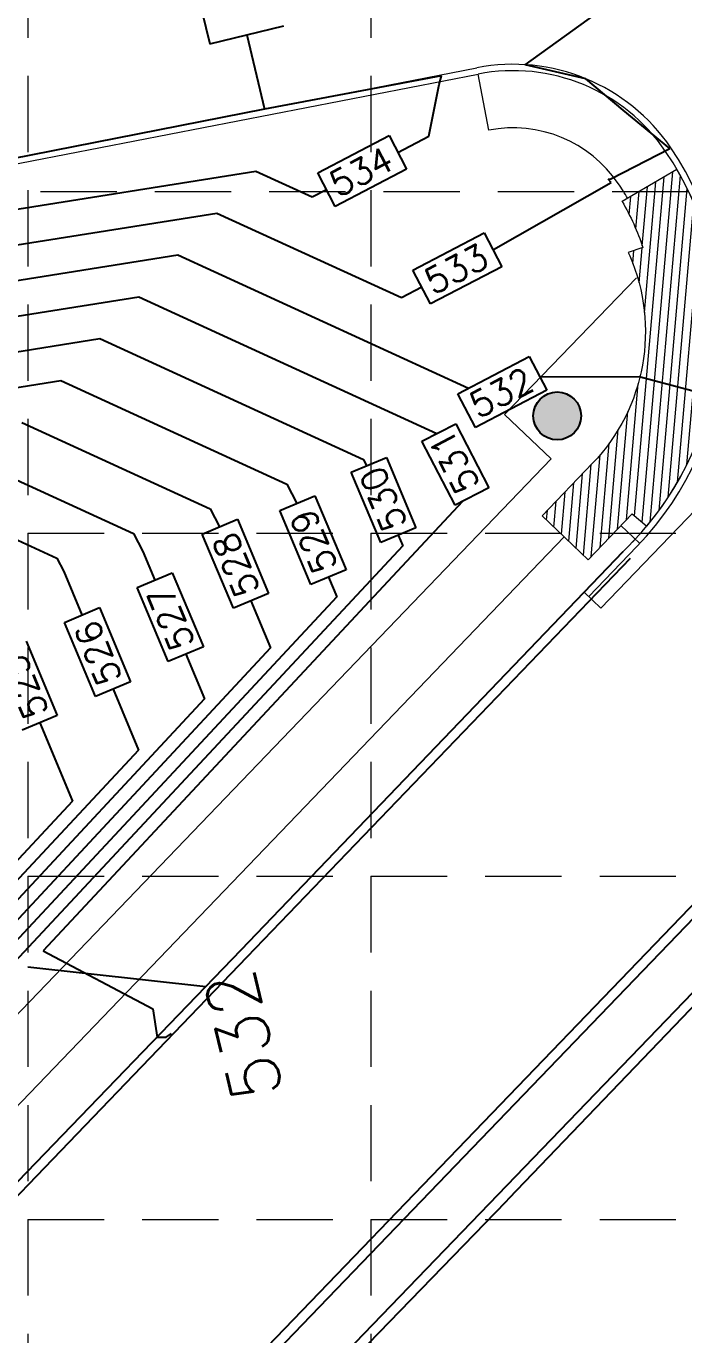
# Model space of a CAD drawing. Header units: feet. Extents: x 2597001 to 2598732, y 7017887 to 7019952.
# Drawn here: x 2598379.2 to 2598430.9, y 7018770.5 to 7018873.5 of the extents above; entities that cross this region are included whole.
import ezdxf

# ---------------------------------------------------------------- set-up
doc = ezdxf.new("R2010")
doc.units = ezdxf.units.FT
doc.header["$LTSCALE"] = 30
doc.header["$MEASUREMENT"] = 0
doc.linetypes.add('18358A-BASE-GRAD$0$HIDDEN', pattern=[0.375, 0.25, -0.125])
doc.linetypes.add('HIDDEN', pattern=[0.375, 0.25, -0.125])
doc.layers.get('0').update_dxf_attribs({"linetype": 'CONTINUOUS'})
for name, color, linetype, lineweight in [('18358A-BASE-SITE$0$A-Sidewalk', 241, 'CONTINUOUS', 20), ('18358A-BASE-SITE$0$BFR', 2, 'CONTINUOUS', 0), ('18358A-BASE-SITE$0$Curb', 1, 'CONTINUOUS', 9), ('18358A-BASE-SITE$0$D-CONCRETE', 2, 'CONTINUOUS', 9)]:
    doc.layers.add(name, color=color, linetype=linetype, lineweight=lineweight)
for name, color, linetype in [('18358D-SURVEY$0$S-BNDRY-SYM', 7, 'CONTINUOUS'), ('18358D-SURVEY$0$S-CURB', 6, 'CONTINUOUS'), ('GRID', 254, 'HIDDEN'), ('PC', 35, 'CONTINUOUS'), ('STORM', 5, 'CONTINUOUS')]:
    doc.layers.add(name, color=color, linetype=linetype)
doc.styles.add('L0.10-P', font='simplex.shx', dxfattribs={"height": 0.1})
doc.styles.add('L100', font='simplex.shx', dxfattribs={"height": 2})

# ---------------------------------------------------------------- blocks, each defined once
blk = doc.blocks.new('18358D-SURVEY$0$ir')
h = blk.add_hatch(color=256)
edge = h.paths.add_edge_path()
edge.add_arc((-1.818989403545856e-12, 0), 0.03768699949907249, 0, 360)
blk.add_circle((-1.818989403545856e-12, 0), 0.03768699949907249)

msp = doc.modelspace()

# ---------------------------------------------------------------- hatches: boundary and pattern name
at = {"layer": '18358A-BASE-SITE$0$BFR'}
h = msp.add_hatch(dxfattribs=at)
h.set_pattern_fill('ANSI31', scale=5, angle=40, style=0)
h.set_pattern_definition([(85, (0, 0), (-0.6226216863073409, 0.05447233921728639), [])])
edge = h.paths.add_edge_path()
edge.add_arc((2598409.243962092, 7018849.913423112), 19.50000005029336, 18.527025619093024, 30.240429407974773, ccw=False)
edge.add_line((2598427.73335283, 7018856.109585804), (2598426.576580695, 7018855.721928448))
edge.add_line((2598426.576580695, 7018855.721928448), (2598426.692714077, 7018855.453573147))
edge.add_arc((2598412.926500781, 7018849.496109639), 14.99999999932569, -43.7177456140177, 23.40102031747972, ccw=False)
edge.add_line((2598423.767797753, 7018839.129515217), (2598419.809644334, 7018834.990111771))
edge.add_line((2598419.809644334, 7018834.990111771), (2598423.423409992, 7018831.534580297))
edge.add_line((2598423.423409992, 7018831.534580297), (2598426.878941467, 7018835.148345955))
edge.add_line((2598426.878941467, 7018835.148345955), (2598428.029048815, 7018834.185406138))
edge.add_arc((2598409.243962143, 7018849.913423132), 24.49999999689216, 320.0618816529679, 390.2404294293291)
edge.add_line((2598430.409993382, 7018862.252350209), (2598426.090395169, 7018859.734201826))

# ---------------------------------------------------------------- linework, layer by layer
at = {"layer": '18358A-BASE-SITE$0$A-Sidewalk', "color": 7}
for p, q in [((2598415.607822641, 7018865.348835075), (2598414.749179757, 7018869.766156931)), ((2598416.844457382, 7018842.980348955), (2598427.221781358, 7018853.726394145)), ((2598420.510328531, 7018839.47499351), (2598416.844457382, 7018842.980348955)), ((2598153.922193064, 7018562.026883956), (2598420.510328531, 7018839.474993508)), ((2598277.502747059, 7018683.425194683), (2598421.542725965, 7018833.332915735)), ((2598427.479088313, 7018832.811371401), (2598425.99827134, 7018834.227348567))]:
    msp.add_line(p, q, dxfattribs=at)
for centre, radius, start, end in [((2598417.51591794, 7018855.53256428), 10, 34.18827515836202, 101.0000311969114), ((2598409.243962061, 7018849.913423095), 20.00000008546156, 30.24042940587956, 34.18827513009365)]:
    msp.add_arc(centre, radius, start, end, dxfattribs=at)
at = {"layer": '18358A-BASE-SITE$0$BFR', "color": 7, "flags": 128}
msp.add_lwpolyline([(2598426.090395169, 7018859.734201826, -0.0511539143013083), (2598427.73335283, 7018856.109585804), (2598426.576580695, 7018855.721928448), (2598426.692714077, 7018855.453573147, -0.3015310815357252), (2598423.767797753, 7018839.129515217), (2598419.809644334, 7018834.990111771), (2598423.423409992, 7018831.534580297), (2598426.878941467, 7018835.148345955), (2598428.029048815, 7018834.185406138, 0.3161555102445244), (2598430.409993382, 7018862.252350209)], format="xyb", close=True, dxfattribs=at)
at = {"layer": '18358A-BASE-SITE$0$Curb', "color": 7}
for p, q in [((2598319.692733853, 7018851.798360283), (2598414.653774992, 7018870.256970471)), ((2598319.788138618, 7018851.307546744), (2598414.749179757, 7018869.766156931)), ((2598427.119146776, 7018833.155552356), (2598423.109055405, 7018828.986407179)), ((2598427.261986009, 7018832.582790835), (2598423.468712686, 7018828.639063444))]:
    msp.add_line(p, q, dxfattribs=at)
for centre, radius, start, end in [((2598417.51591794, 7018855.53256428), 15, 34.18827515836202, 101.0000311969114), ((2598417.51591794, 7018855.53256428), 14.5, 34.18827515836202, 101.0000311969114), ((2598409.243962139, 7018849.913423132), 24.5, 316.1140359208362, 34.18827515875066), ((2598409.243962139, 7018849.913423132), 25, 316.1140359208362, 34.18827515875066)]:
    msp.add_arc(centre, radius, start, end, dxfattribs=at)
at = {"layer": '18358A-BASE-SITE$0$D-CONCRETE', "color": 7}
for q in [(2598460.632745891, 7018865.405695866), (2598423.109055405, 7018828.986407179)]:
    msp.add_line((2598424.419692818, 7018827.72064191), q, dxfattribs=at)
at = {"layer": '18358D-SURVEY$0$S-CURB', "color": 7}
for points in [[(2598160.33577076, 7018555.831133534), (2598184.727766149, 7018581.171439663), (2598218.970271555, 7018616.786669226), (2598254.472025752, 7018653.609784657), (2598261.807837341, 7018661.310122239, 0.06370465796434832), (2598265.151302099, 7018665.99461801), (2598265.291582328, 7018666.229149829, -0.1109687358242373), (2598267.961271053, 7018669.769581553), (2598279.468638314, 7018681.764863994, -0.08196512716278558), (2598282.944808954, 7018684.462423506), (2598283.127421694, 7018684.571119797, 0.06075700328144273), (2598287.465408279, 7018687.800366431), (2598290.761746776, 7018691.30513937), (2598326.29416078, 7018728.334449961), (2598360.987638884, 7018764.398821745), (2598396.10173919, 7018800.820733516), (2598426.180896293, 7018832.188743616, 0.4258493325891031)], [(2598160.906047565, 7018555.282661364), (2598185.244348142, 7018580.58254319), (2598219.563364318, 7018616.210608672), (2598255.112423155, 7018653.117747251), (2598262.352597118, 7018660.699270621, 0.07597406490322732), (2598265.845086989, 7018665.688657658, -0.08691961649802442), (2598268.509225646, 7018669.323762333), (2598274.197810773, 7018675.247371096), (2598280.050821994, 7018681.361269081, -0.07542278240982773), (2598283.545588077, 7018684.054779265, 0.06513425481465265), (2598287.970905269, 7018687.323277801), (2598291.257074117, 7018690.727028598), (2598326.755716446, 7018727.678819571), (2598361.526821233, 7018763.799696209), (2598396.583435029, 7018800.284854072), (2598426.742967139, 7018831.649767207, 0.4259534421264709)], [(2598182.544787667, 7018545.417445546), (2598201.028661864, 7018564.611754035), (2598235.635619126, 7018600.618684543), (2598266.65059328, 7018632.865601351), (2598307.464233708, 7018675.298408832), (2598342.693304727, 7018711.928799196), (2598377.770365677, 7018748.399508944), (2598412.470597971, 7018784.458480399), (2598448.958679385, 7018822.348176321), (2598455.354889721, 7018828.987313858, -0.9964083687420529), (2598459.200924349, 7018824.955569239), (2598452.499872285, 7018818.07438794), (2598417.162399784, 7018781.247960292), (2598416.927051873, 7018780.999974947), (2598402.777027378, 7018766.381581077, 0.02327505985097445), (2598376.689836208, 7018738.110194755, 0.02772559584025053), (2598353.882432214, 7018705.398180596, -0.3881167956647804), (2598349.301511879, 7018703.665103849, 2.95949071968157)], [(2598183.067860046, 7018544.914279174), (2598201.597510391, 7018564.176989748), (2598236.142720583, 7018600.062804196), (2598268.154711441, 7018633.339670331), (2598308.152612319, 7018674.882888709), (2598343.312570555, 7018711.501354798), (2598378.248869124, 7018747.761644903), (2598412.966609823, 7018783.844044136), (2598449.241844101, 7018821.544726084), (2598455.906269669, 7018828.537624788, -1.000237549866331), (2598458.632185102, 7018825.435727494)]]:
    msp.add_lwpolyline(points, format="xyb", dxfattribs=at)
at = {"layer": '18358D-SURVEY$0$S-CURB', "color": 7, "flags": 128}
msp.add_lwpolyline([(2598458.632185102, 7018825.435727494), (2598451.827049141, 7018818.399550486), (2598416.308950898, 7018781.547160103), (2598402.237834065, 7018766.964855015)], dxfattribs=at)
at = {"layer": 'GRID', "color": 252, "linetype": 'HIDDEN', "lineweight": 0, "ltscale": 0.8}
for p, q in [((2598379.325305089, 7018941.615535217), (2598379.325305089, 7017996.496285792)), ((2598406.325305088, 7018941.615535217), (2598406.325305088, 7017996.496285792)), ((2597030.319446074, 7018860.526812995), (2598704.319446009, 7018860.526812995)), ((2597029.325305142, 7018833.61553521), (2598703.325305077, 7018833.61553521)), ((2597029.325305142, 7018806.615535208), (2598703.325305077, 7018806.615535208)), ((2597029.325305142, 7018779.615535206), (2598703.325305077, 7018779.615535206))]:
    msp.add_line(p, q, dxfattribs=at)
at = {"layer": 'PC', "color": 35}
for p, q in [((2598390.832534311, 7018883.823988641), (2598393.635167027, 7018872.155858972)), ((2598418.466640936, 7018870.502404819), (2598433.713848181, 7018881.510553125)), ((2598393.635167027, 7018872.155858972), (2598399.469231861, 7018873.557175331)), ((2598396.552199455, 7018872.856517154), (2598397.956199525, 7018867.011279314)), ((2598397.956197648, 7018867.011280791, 534), (2598397.95619892, 7018867.011280163, 534)), ((2598397.956197648, 7018867.011280791, 534), (2598397.95619892, 7018867.011280163, 534)), ((2598397.956197648, 7018867.011280791, 534), (2598397.95619892, 7018867.011280163, 534)), ((2598397.956197648, 7018867.011280791, 534), (2598397.95619892, 7018867.011280163, 534)), ((2598379.313895077, 7018799.486957836), (2598393.317824741, 7018797.93302257))]:
    msp.add_line(p, q, dxfattribs=at)
at = {"layer": 'PC', "color": 35, "linetype": 'Continuous'}
for p, q in [((2598423.224368381, 7018869.381729494, 533), (2598418.466642069, 7018870.502404748, 533)), ((2598423.224368381, 7018869.381729494, 533), (2598418.466642069, 7018870.502404748, 533)), ((2598411.679491105, 7018868.932032589, 534), (2598411.869135472, 7018869.613817818, 534)), ((2598411.679491105, 7018868.932032589, 534), (2598411.869135472, 7018869.613817818, 534)), ((2598411.869135472, 7018869.613817818, 534), (2598411.879378723, 7018869.616500219, 534)), ((2598411.869135472, 7018869.613817818, 534), (2598411.879378723, 7018869.616500219, 534)), ((2598397.956199525, 7018867.011279312, 534), (2598377.941636749, 7018863.0698909, 534)), ((2598397.956199525, 7018867.011279312, 534), (2598377.941636749, 7018863.0698909, 534)), ((2598429.844036321, 7018863.89728614, 533), (2598426.181871153, 7018866.931657083, 533)), ((2598429.844036321, 7018863.89728614, 533), (2598426.181871153, 7018866.931657083, 533)), ((2598407.745101385, 7018864.931447919, 534), (2598409.132571753, 7018862.271574619, 534)), ((2598407.745101385, 7018864.931447919, 534), (2598409.132571753, 7018862.271574619, 534)), ((2598403.517283673, 7018859.342470508, 534), (2598402.129813305, 7018862.002343808, 534)), ((2598403.517283673, 7018859.342470508, 534), (2598402.129813305, 7018862.002343808, 534)), ((2598415.971267578, 7018855.953901295, 533), (2598425.228386823, 7018861.226763953, 533)), ((2598415.971267578, 7018855.953901295, 533), (2598425.228386823, 7018861.226763953, 533)), ((2598424.993896101, 7018861.482369227, 533), (2598425.215732157, 7018861.52034485, 533)), ((2598424.993896101, 7018861.482369227, 533), (2598425.215732157, 7018861.52034485, 533)), ((2598401.707489714, 7018860.090237143, 534), (2598402.82354849, 7018860.672407158, 534)), ((2598401.707489714, 7018860.090237143, 534), (2598402.82354849, 7018860.672407158, 534)), ((2598358.997199754, 7018853.219419515, 533), (2598394.200296968, 7018858.828482672, 533)), ((2598358.997199754, 7018853.219419515, 533), (2598394.200296968, 7018858.828482672, 533)), ((2598394.200296968, 7018858.828482672, 533), (2598408.715345084, 7018852.168992648, 533)), ((2598394.200296968, 7018858.828482672, 533), (2598408.715345084, 7018852.168992648, 533)), ((2598415.239670162, 7018857.26408786, 533), (2598416.62714053, 7018854.60421456, 533)), ((2598415.239670162, 7018857.26408786, 533), (2598416.62714053, 7018854.60421456, 533)), ((2598411.011852451, 7018851.675110449, 533), (2598409.624382082, 7018854.334983749, 533)), ((2598411.011852451, 7018851.675110449, 533), (2598409.624382082, 7018854.334983749, 533)), ((2598408.715345084, 7018852.168992648, 533), (2598410.318117267, 7018853.005047099, 533)), ((2598408.715345084, 7018852.168992648, 533), (2598410.318117267, 7018853.005047099, 533)), ((2598388.056218517, 7018852.235285446, 531), (2598411.519781177, 7018841.470225613, 531)), ((2598388.056218517, 7018852.235285446, 531), (2598411.519781177, 7018841.470225613, 531)), ((2598360.342011231, 7018845.012342622, 530), (2598384.984179291, 7018848.938686835, 530)), ((2598360.342011231, 7018845.012342622, 530), (2598384.984179291, 7018848.938686835, 530)), ((2598418.776053551, 7018847.532018578, 532), (2598420.16352392, 7018844.872145277, 532)), ((2598418.776053551, 7018847.532018578, 532), (2598420.16352392, 7018844.872145277, 532)), ((2598419.623412181, 7018845.907575529, 532), (2598419.683920609, 7018845.920702385, 532)), ((2598419.623412181, 7018845.907575529, 532), (2598419.683920609, 7018845.920702385, 532)), ((2598360.790281723, 7018842.276650324, 529), (2598381.912140065, 7018845.642088221, 529)), ((2598360.790281723, 7018842.276650324, 529), (2598381.912140065, 7018845.642088221, 529)), ((2598381.912140065, 7018845.642088221, 529), (2598399.70018938, 7018837.480948417, 529)), ((2598381.912140065, 7018845.642088221, 529), (2598399.70018938, 7018837.480948417, 529)), ((2598414.548235841, 7018841.943041165, 532), (2598413.160765472, 7018844.602914466, 532)), ((2598414.548235841, 7018841.943041165, 532), (2598413.160765472, 7018844.602914466, 532)), ((2598410.340309889, 7018840.859724004, 531), (2598413.004566114, 7018842.238759452, 531)), ((2598410.340309889, 7018840.859724004, 531), (2598413.004566114, 7018842.238759452, 531)), ((2598413.004566114, 7018842.238759452, 531), (2598415.609410849, 7018837.206275471, 531)), ((2598413.004566114, 7018842.238759452, 531), (2598415.609410849, 7018837.206275471, 531)), ((2598412.945154624, 7018835.827240023, 531), (2598410.340309889, 7018840.859724004, 531)), ((2598412.945154624, 7018835.827240023, 531), (2598410.340309889, 7018840.859724004, 531)), ((2598404.76942132, 7018838.428218098, 530), (2598407.536142628, 7018839.588068609, 530)), ((2598404.76942132, 7018838.428218098, 530), (2598407.536142628, 7018839.588068609, 530)), ((2598407.536142628, 7018839.588068609, 530), (2598409.855843649, 7018834.054625994, 530)), ((2598407.536142628, 7018839.588068609, 530), (2598409.855843649, 7018834.054625994, 530)), ((2598399.148854145, 7018835.415866456, 529), (2598401.915575452, 7018836.575716967, 529)), ((2598399.148854145, 7018835.415866456, 529), (2598401.915575452, 7018836.575716967, 529)), ((2598415.609410849, 7018837.206275471, 531), (2598412.945154624, 7018835.827240023, 531)), ((2598415.609410849, 7018837.206275471, 531), (2598412.945154624, 7018835.827240023, 531)), ((2598393.044173853, 7018833.558324046, 528), (2598395.81089516, 7018834.718174557, 528)), ((2598393.044173853, 7018833.558324046, 528), (2598395.81089516, 7018834.718174557, 528)), ((2598395.81089516, 7018834.718174557, 528), (2598398.25946846, 7018828.877318463, 528)), ((2598395.81089516, 7018834.718174557, 528), (2598398.25946846, 7018828.877318463, 528)), ((2598381.59004706, 7018831.671722474, 526), (2598382.140908701, 7018830.607473865, 526)), ((2598381.59004706, 7018831.671722474, 526), (2598382.140908701, 7018830.607473865, 526)), ((2598382.140908701, 7018830.607473865, 526), (2598383.575210288, 7018827.186073671, 526)), ((2598382.140908701, 7018830.607473865, 526), (2598383.575210288, 7018827.186073671, 526)), ((2598387.921794972, 7018829.357588078, 527), (2598390.68851628, 7018830.517438589, 527)), ((2598387.921794972, 7018829.357588078, 527), (2598390.68851628, 7018830.517438589, 527)), ((2598404.364148752, 7018830.734860873, 529), (2598401.597427445, 7018829.575010362, 529)), ((2598404.364148752, 7018830.734860873, 529), (2598401.597427445, 7018829.575010362, 529)), ((2598396.876107806, 7018828.297393209, 528), (2598398.427527592, 7018824.596617861, 528)), ((2598396.876107806, 7018828.297393209, 528), (2598398.427527592, 7018824.596617861, 528)), ((2598382.191849634, 7018826.606148415, 526), (2598384.958570941, 7018827.765998926, 526)), ((2598382.191849634, 7018826.606148415, 526), (2598384.958570941, 7018827.765998926, 526)), ((2598398.427527592, 7018824.596617861, 528), (2598359.33989035, 7018782.685730934, 528)), ((2598398.427527592, 7018824.596617861, 528), (2598359.33989035, 7018782.685730934, 528)), ((2598393.137089579, 7018824.676582495, 527), (2598390.370368272, 7018823.516731984, 527)), ((2598393.137089579, 7018824.676582495, 527), (2598390.370368272, 7018823.516731984, 527)), ((2598387.407144241, 7018821.925142832, 526), (2598384.640422934, 7018820.765292321, 526)), ((2598387.407144241, 7018821.925142832, 526), (2598384.640422934, 7018820.765292321, 526)), ((2598380.249340599, 7018818.699923146, 525), (2598382.835100437, 7018812.531820641, 525)), ((2598380.249340599, 7018818.699923146, 525), (2598382.835100437, 7018812.531820641, 525)), ((2598382.835100437, 7018812.531820641, 525), (2598367.200045493, 7018795.76746582, 525)), ((2598382.835100437, 7018812.531820641, 525), (2598367.200045493, 7018795.76746582, 525)), ((2598389.162538123, 7018796.19379514, 531), (2598389.486983394, 7018793.959622918, 531)), ((2598389.162538123, 7018796.19379514, 531), (2598389.486983394, 7018793.959622918, 531))]:
    msp.add_line(p, q, dxfattribs=at)
at = {"layer": 'PC', "color": 35, "linetype": 'Continuous', "extrusion": (0.1839219352370722, -0.9829408536319214, 0)}
msp.add_line((2598411.879378724, 7018869.616500221, 534), (2598397.956199525, 7018867.011279314, 534), dxfattribs=at)
msp.add_line((2598411.879378724, 7018869.616500221, 534), (2598397.956199525, 7018867.011279314, 534), dxfattribs=at)
at = {"layer": 'PC', "color": 35, "linetype": 'Continuous', "extrusion": (-0.6379514928764566, -0.7700765499200066, 0)}
msp.add_line((2598426.181871154, 7018866.931657085, 533), (2598423.224368382, 7018869.381729495, 533), dxfattribs=at)
msp.add_line((2598426.181871154, 7018866.931657085, 533), (2598423.224368382, 7018869.381729495, 533), dxfattribs=at)
at = {"layer": 'PC', "color": 35, "linetype": 'Continuous', "extrusion": (0.9811994822207049, -0.1929963110782714, 0)}
msp.add_line((2598410.881644305, 7018864.875753673, 534.0000000000006), (2598411.679491106, 7018868.93203259, 534.0000000000006), dxfattribs=at)
msp.add_line((2598410.881644305, 7018864.875753673, 534.0000000000006), (2598411.679491106, 7018868.93203259, 534.0000000000006), dxfattribs=at)
at = {"layer": 'PC', "color": 35, "linetype": 'Continuous', "extrusion": (-0.4624901228080276, 0.886624433627348, 0)}
for p, q in [((2598402.129813306, 7018862.002343809, 534), (2598407.745101385, 7018864.931447921, 534)), ((2598402.129813306, 7018862.002343809, 534), (2598407.745101385, 7018864.931447921, 534)), ((2598409.132571754, 7018862.271574622, 534), (2598403.517283675, 7018859.342470511, 534)), ((2598409.132571754, 7018862.271574622, 534), (2598403.517283675, 7018859.342470511, 534)), ((2598409.624382082, 7018854.33498375, 533), (2598415.239670163, 7018857.264087861, 533)), ((2598409.624382082, 7018854.33498375, 533), (2598415.239670163, 7018857.264087861, 533)), ((2598416.627140532, 7018854.604214562, 533), (2598411.011852451, 7018851.67511045, 533)), ((2598416.627140532, 7018854.604214562, 533), (2598411.011852451, 7018851.67511045, 533))]:
    msp.add_line(p, q, dxfattribs=at)
at = {"layer": 'PC', "color": 35, "linetype": 'Continuous', "extrusion": (0.4624901228501496, -0.8866244336053759, 0)}
msp.add_line((2598408.43883657, 7018863.601511268, 534), (2598410.881644306, 7018864.875753673, 534), dxfattribs=at)
msp.add_line((2598408.43883657, 7018863.601511268, 534), (2598410.881644306, 7018864.875753673, 534), dxfattribs=at)
at = {"layer": 'PC', "color": 35, "linetype": 'Continuous', "extrusion": (-0.4568418797160562, 0.8895479171677604, 0)}
msp.add_line((2598425.215732157, 7018861.520344852, 533.0000000000006), (2598429.844036322, 7018863.897286143, 533.0000000000006), dxfattribs=at)
msp.add_line((2598425.215732157, 7018861.520344852, 533.0000000000006), (2598429.844036322, 7018863.897286143, 533.0000000000006), dxfattribs=at)
at = {"layer": 'PC', "color": 35, "linetype": 'Continuous', "extrusion": (-0.15734953306321, 0.9875429734673776, 0)}
msp.add_line((2598363.381611248, 7018856.725124128, 534), (2598397.272336194, 7018862.125081283, 534), dxfattribs=at)
msp.add_line((2598363.381611248, 7018856.725124128, 534), (2598397.272336194, 7018862.125081283, 534), dxfattribs=at)
at = {"layer": 'PC', "color": 35, "linetype": 'Continuous', "extrusion": (-0.4170044741602262, -0.908904433111839, 0)}
msp.add_line((2598397.272336195, 7018862.125081286, 534.0000000000006), (2598401.707489714, 7018860.090237144, 534.0000000000006), dxfattribs=at)
msp.add_line((2598397.272336195, 7018862.125081286, 534.0000000000006), (2598401.707489714, 7018860.090237144, 534.0000000000006), dxfattribs=at)
at = {"layer": 'PC', "color": 35, "linetype": 'Continuous', "extrusion": (0.736887145758675, 0.6760157797090489, 0)}
msp.add_line((2598425.228386824, 7018861.226763953, 533), (2598424.993896102, 7018861.482369227, 533), dxfattribs=at)
msp.add_line((2598425.228386824, 7018861.226763953, 533), (2598424.993896102, 7018861.482369227, 533), dxfattribs=at)
at = {"layer": 'PC', "color": 35, "linetype": 'Continuous', "extrusion": (0.1573495330434128, -0.9875429734705322, 0)}
msp.add_line((2598359.445470246, 7018850.48372722, 532.0000000000001), (2598391.128257742, 7018855.531884062, 532.0000000000001), dxfattribs=at)
msp.add_line((2598359.445470246, 7018850.48372722, 532.0000000000001), (2598391.128257742, 7018855.531884062, 532.0000000000001), dxfattribs=at)
at = {"layer": 'PC', "color": 35, "linetype": 'Continuous', "extrusion": (0.4170044740467599, 0.9089044331638971, 0)}
msp.add_line((2598391.128257743, 7018855.53188406, 532), (2598413.997619689, 7018845.039442939, 532), dxfattribs=at)
msp.add_line((2598391.128257743, 7018855.53188406, 532), (2598413.997619689, 7018845.039442939, 532), dxfattribs=at)
at = {"layer": 'PC', "color": 35, "linetype": 'Continuous', "extrusion": (0.4624901143951568, -0.8866244380157559, 0)}
msp.add_line((2598415.933405347, 7018855.93415121, 533.0000000000006), (2598415.971267578, 7018855.953901295, 533.0000000000006), dxfattribs=at)
msp.add_line((2598415.933405347, 7018855.93415121, 533.0000000000006), (2598415.971267578, 7018855.953901295, 533.0000000000006), dxfattribs=at)
at = {"layer": 'PC', "color": 35, "linetype": 'Continuous', "extrusion": (0.1573495330055759, -0.9875429734765608, 0)}
msp.add_line((2598359.893740738, 7018847.748034923, 531.0000000000006), (2598388.056218515, 7018852.235285449, 531.0000000000006), dxfattribs=at)
msp.add_line((2598359.893740738, 7018847.748034923, 531.0000000000006), (2598388.056218515, 7018852.235285449, 531.0000000000006), dxfattribs=at)
at = {"layer": 'PC', "color": 35, "linetype": 'Continuous', "extrusion": (0.4170044740793455, 0.908904433148947, 0)}
msp.add_line((2598384.984179292, 7018848.938686837, 530.0000000000006), (2598405.736903488, 7018839.417357066, 530.0000000000006), dxfattribs=at)
msp.add_line((2598384.984179292, 7018848.938686837, 530.0000000000006), (2598405.736903488, 7018839.417357066, 530.0000000000006), dxfattribs=at)
at = {"layer": 'PC', "color": 35, "linetype": 'Continuous', "extrusion": (0.4624901229839238, -0.8866244335355954, 0)}
for p, q in [((2598413.16076547, 7018844.602914467, 532.0000000000001), (2598418.776053548, 7018847.532018579, 532.0000000000001)), ((2598413.16076547, 7018844.602914467, 532.0000000000001), (2598418.776053548, 7018847.532018579, 532.0000000000001)), ((2598420.163523918, 7018844.872145279, 532.0000000000001), (2598414.548235839, 7018841.943041166, 532.0000000000001)), ((2598420.163523918, 7018844.872145279, 532.0000000000001), (2598414.548235839, 7018841.943041166, 532.0000000000001))]:
    msp.add_line(p, q, dxfattribs=at)
at = {"layer": 'PC', "color": 35, "linetype": 'Continuous', "extrusion": (0.003734763137519665, -0.9999930257478332, 0)}
msp.add_line((2598419.683920609, 7018845.920702385, 532), (2598427.434385679, 7018845.949648738, 532), dxfattribs=at)
msp.add_line((2598419.683920609, 7018845.920702385, 532), (2598427.434385679, 7018845.949648738, 532), dxfattribs=at)
at = {"layer": 'PC', "color": 35, "linetype": 'Continuous', "extrusion": (-0.2567567365756351, -0.9664760618986018, 0)}
msp.add_line((2598427.43438568, 7018845.949648739, 532), (2598433.271339411, 7018844.398987268, 532), dxfattribs=at)
msp.add_line((2598427.43438568, 7018845.949648739, 532), (2598433.271339411, 7018844.398987268, 532), dxfattribs=at)
at = {"layer": 'PC', "color": 35, "linetype": 'Continuous', "extrusion": (-0.4170044740343616, -0.9089044331695855, 0)}
msp.add_line((2598378.840100839, 7018842.345489608, 528), (2598393.663475273, 7018835.544539768, 528), dxfattribs=at)
msp.add_line((2598378.840100839, 7018842.345489608, 528), (2598393.663475273, 7018835.544539768, 528), dxfattribs=at)
at = {"layer": 'PC', "color": 35, "linetype": 'Continuous', "extrusion": (-0.4170044741197007, -0.908904433130432, 0)}
msp.add_line((2598375.768061614, 7018839.048890997, 527), (2598387.626761167, 7018833.608131121, 527), dxfattribs=at)
msp.add_line((2598375.768061614, 7018839.048890997, 527), (2598387.626761167, 7018833.608131121, 527), dxfattribs=at)
at = {"layer": 'PC', "color": 35, "linetype": 'Continuous', "extrusion": (0.8880854085491658, 0.4596784823352745, 0)}
msp.add_line((2598405.736903489, 7018839.417357065, 530.0000000000006), (2598405.985100025, 7018838.937848603, 530.0000000000006), dxfattribs=at)
msp.add_line((2598405.736903489, 7018839.417357065, 530.0000000000006), (2598405.985100025, 7018838.937848603, 530.0000000000006), dxfattribs=at)
at = {"layer": 'PC', "color": 35, "linetype": 'Continuous', "extrusion": (0.8880854085700154, 0.4596784822949936, 0)}
msp.add_line((2598399.70018938, 7018837.480948417, 529), (2598400.480201842, 7018835.97398711, 529), dxfattribs=at)
msp.add_line((2598399.70018938, 7018837.480948417, 529), (2598400.480201842, 7018835.97398711, 529), dxfattribs=at)
at = {"layer": 'PC', "color": 35, "linetype": 'Continuous', "extrusion": (0.9222404358658113, 0.3866168367441316, 0)}
msp.add_line((2598407.089122341, 7018832.894775485, 530), (2598404.769421321, 7018838.428218099, 530), dxfattribs=at)
msp.add_line((2598407.089122341, 7018832.894775485, 530), (2598404.769421321, 7018838.428218099, 530), dxfattribs=at)
at = {"layer": 'PC', "color": 35, "linetype": 'Continuous', "extrusion": (0.9222404358509672, 0.386616836779541, 0)}
for p, q in [((2598401.915575451, 7018836.575716968, 529), (2598404.364148751, 7018830.734860874, 529)), ((2598401.915575451, 7018836.575716968, 529), (2598404.364148751, 7018830.734860874, 529)), ((2598401.597427446, 7018829.575010363, 529), (2598399.148854147, 7018835.415866457, 529)), ((2598401.597427446, 7018829.575010363, 529), (2598399.148854147, 7018835.415866457, 529)), ((2598395.492747152, 7018827.717467953, 528), (2598393.044173853, 7018833.558324046, 528)), ((2598395.492747152, 7018827.717467953, 528), (2598393.044173853, 7018833.558324046, 528)), ((2598390.688516281, 7018830.517438589, 527), (2598393.13708958, 7018824.676582496, 527)), ((2598390.688516281, 7018830.517438589, 527), (2598393.13708958, 7018824.676582496, 527)), ((2598390.370368273, 7018823.516731984, 527), (2598387.921794972, 7018829.357588078, 527)), ((2598390.370368273, 7018823.516731984, 527), (2598387.921794972, 7018829.357588078, 527)), ((2598384.958570942, 7018827.765998928, 526), (2598387.407144242, 7018821.925142832, 526)), ((2598384.958570942, 7018827.765998928, 526), (2598387.407144242, 7018821.925142832, 526)), ((2598384.640422935, 7018820.76529232, 526), (2598382.191849634, 7018826.606148416, 526)), ((2598384.640422935, 7018820.76529232, 526), (2598382.191849634, 7018826.606148416, 526)), ((2598379.184127954, 7018825.120704494, 525), (2598381.632701254, 7018819.279848401, 525)), ((2598379.184127954, 7018825.120704494, 525), (2598381.632701254, 7018819.279848401, 525))]:
    msp.add_line(p, q, dxfattribs=at)
at = {"layer": 'PC', "color": 35, "linetype": 'Continuous', "extrusion": (-0.4170044740866477, -0.9089044331455968, 0)}
msp.add_line((2598372.696022389, 7018835.752292387, 526.0000000000006), (2598381.590047061, 7018831.671722476, 526.0000000000006), dxfattribs=at)
msp.add_line((2598372.696022389, 7018835.752292387, 526.0000000000006), (2598381.590047061, 7018831.671722476, 526.0000000000006), dxfattribs=at)
at = {"layer": 'PC', "color": 35, "linetype": 'Continuous', "extrusion": (0.7313092878122095, -0.682045984930341, 0)}
msp.add_line((2598413.518979997, 7018836.124255572, 531), (2598380.532510401, 7018800.755215771, 531), dxfattribs=at)
msp.add_line((2598413.518979997, 7018836.124255572, 531), (2598380.532510401, 7018800.755215771, 531), dxfattribs=at)
at = {"layer": 'PC', "color": 35, "linetype": 'Continuous', "extrusion": (0.8880854085005744, 0.4596784824291518, 0)}
msp.add_line((2598393.663475274, 7018835.544539768, 528), (2598394.397826232, 7018834.125795154, 528), dxfattribs=at)
msp.add_line((2598393.663475274, 7018835.544539768, 528), (2598394.397826232, 7018834.125795154, 528), dxfattribs=at)
at = {"layer": 'PC', "color": 35, "linetype": 'Continuous', "extrusion": (0.8880854082241384, 0.4596784829632183, 0)}
msp.add_line((2598387.626761167, 7018833.608131122, 527.0000000000001), (2598388.361243356, 7018832.189132979, 527.0000000000001), dxfattribs=at)
msp.add_line((2598387.626761167, 7018833.608131122, 527.0000000000001), (2598388.361243356, 7018832.189132979, 527.0000000000001), dxfattribs=at)
at = {"layer": 'PC', "color": 35, "linetype": 'Continuous', "extrusion": (0.3866168368208064, -0.9222404358336681, 0)}
for p, q in [((2598409.855843651, 7018834.054625994, 530), (2598407.089122342, 7018832.894775484, 530)), ((2598409.855843651, 7018834.054625994, 530), (2598407.089122342, 7018832.894775484, 530)), ((2598398.259468462, 7018828.877318465, 528), (2598395.492747152, 7018827.717467953, 528)), ((2598398.259468462, 7018828.877318465, 528), (2598395.492747152, 7018827.717467953, 528)), ((2598381.632701253, 7018819.279848402, 525), (2598378.865979946, 7018818.119997892, 525)), ((2598381.632701253, 7018819.279848402, 525), (2598378.865979946, 7018818.119997892, 525))]:
    msp.add_line(p, q, dxfattribs=at)
at = {"layer": 'PC', "color": 35, "linetype": 'Continuous', "extrusion": (0.9222404358968874, 0.3866168366700024, 0)}
msp.add_line((2598408.472482996, 7018833.47470074, 530.0000000000006), (2598408.822479029, 7018832.639816009, 530.0000000000006), dxfattribs=at)
msp.add_line((2598408.472482996, 7018833.47470074, 530.0000000000006), (2598408.822479029, 7018832.639816009, 530.0000000000006), dxfattribs=at)
at = {"layer": 'PC', "color": 35, "linetype": 'Continuous', "extrusion": (0.7313092878064401, -0.6820459849365271, 0)}
msp.add_line((2598408.822479028, 7018832.639816009, 530), (2598354.09978692, 7018773.964574344, 530), dxfattribs=at)
msp.add_line((2598408.822479028, 7018832.639816009, 530), (2598354.09978692, 7018773.964574344, 530), dxfattribs=at)
at = {"layer": 'PC', "color": 35, "linetype": 'Continuous', "extrusion": (0.92224043585919, 0.3866168367599264, 0)}
msp.add_line((2598388.361243356, 7018832.189132977, 527.0000000000001), (2598389.305155627, 7018829.937513335, 527.0000000000001), dxfattribs=at)
msp.add_line((2598388.361243356, 7018832.189132977, 527.0000000000001), (2598389.305155627, 7018829.937513335, 527.0000000000001), dxfattribs=at)
at = {"layer": 'PC', "color": 35, "linetype": 'Continuous', "extrusion": (0.9222404358342942, 0.3866168368193131, 0)}
msp.add_line((2598402.980788101, 7018830.15493562, 529.0000000000006), (2598403.625003311, 7018828.618216936, 529.0000000000006), dxfattribs=at)
msp.add_line((2598402.980788101, 7018830.15493562, 529.0000000000006), (2598403.625003311, 7018828.618216936, 529.0000000000006), dxfattribs=at)
at = {"layer": 'PC', "color": 35, "linetype": 'Continuous', "extrusion": (0.7313092878031322, -0.682045984940074, 0)}
msp.add_line((2598403.62500331, 7018828.618216934, 529), (2598356.719838636, 7018778.32515264, 529), dxfattribs=at)
msp.add_line((2598403.62500331, 7018828.618216934, 529), (2598356.719838636, 7018778.32515264, 529), dxfattribs=at)
at = {"layer": 'PC', "color": 35, "linetype": 'Continuous', "extrusion": (0.9222404358400074, 0.386616836805685, 0)}
msp.add_line((2598391.753728926, 7018824.096657242, 527.0000000000001), (2598393.230051875, 7018820.575018787, 527.0000000000001), dxfattribs=at)
msp.add_line((2598391.753728926, 7018824.096657242, 527.0000000000001), (2598393.230051875, 7018820.575018787, 527.0000000000001), dxfattribs=at)
at = {"layer": 'PC', "color": 35, "linetype": 'Continuous', "extrusion": (0.922240435832235, 0.386616836824225, 0)}
msp.add_line((2598386.023783587, 7018821.345217579, 526.0000000000006), (2598388.032576155, 7018816.553419715, 526.0000000000006), dxfattribs=at)
msp.add_line((2598386.023783587, 7018821.345217579, 526.0000000000006), (2598388.032576155, 7018816.553419715, 526.0000000000006), dxfattribs=at)
at = {"layer": 'PC', "color": 35, "linetype": 'Continuous', "extrusion": (0.7313092878060704, -0.6820459849369236, 0)}
msp.add_line((2598393.230051873, 7018820.575018786, 527), (2598361.959942066, 7018787.046309231, 527), dxfattribs=at)
msp.add_line((2598393.230051873, 7018820.575018786, 527), (2598361.959942066, 7018787.046309231, 527), dxfattribs=at)
at = {"layer": 'PC', "color": 35, "linetype": 'Continuous', "extrusion": (0.7313092878060862, -0.6820459849369066, 0)}
msp.add_line((2598388.032576155, 7018816.553419713, 526), (2598364.579993778, 7018791.406887524, 526), dxfattribs=at)
msp.add_line((2598388.032576155, 7018816.553419713, 526), (2598364.579993778, 7018791.406887524, 526), dxfattribs=at)
at = {"layer": 'PC', "color": 35, "linetype": 'Continuous', "extrusion": (0.4672940774494072, 0.8841019427536101, 0)}
msp.add_line((2598380.532510404, 7018800.755215775, 531.0000000000006), (2598389.162538125, 7018796.193795144, 531.0000000000006), dxfattribs=at)
msp.add_line((2598380.532510404, 7018800.755215775, 531.0000000000006), (2598389.162538125, 7018796.193795144, 531.0000000000006), dxfattribs=at)
at = {"layer": 'PC', "color": 35, "linetype": 'Continuous', "extrusion": (0.5509740731063992, -0.8345223608535268, 0)}
msp.add_line((2598390.193733889, 7018793.959854753, 531.0000000000005), (2598390.62640565, 7018794.245516269, 531.0000000000005), dxfattribs=at)
msp.add_line((2598390.193733889, 7018793.959854753, 531.0000000000005), (2598390.62640565, 7018794.245516269, 531.0000000000005), dxfattribs=at)
at = {"layer": 'PC', "color": 35, "linetype": 'Continuous', "extrusion": (0.0003280308691740697, -0.999999946197873, 0)}
msp.add_line((2598389.486983395, 7018793.95962292, 531), (2598390.193733887, 7018793.959854756, 531), dxfattribs=at)
msp.add_line((2598389.486983395, 7018793.95962292, 531), (2598390.193733887, 7018793.959854756, 531), dxfattribs=at)
at = {"layer": 'STORM', "color": 170, "linetype": '18358A-BASE-GRAD$0$HIDDEN'}
for centre, radius, start, end in [((2598349.06787776, 7018816.565380264), 103.5308174036772, 316.8348396501339, 38.95872483604914), ((2598349.06787776, 7018816.565380264), 103.5308174036772, 316.8348396501339, 38.95872483604914), ((2598349.067877759, 7018816.565380264), 101.5308174037599, 316.8348396503638, 38.95872483594867), ((2598349.067877759, 7018816.565380264), 101.5308174037599, 316.8348396503638, 38.95872483594867)]:
    msp.add_arc(centre, radius, start, end, dxfattribs=at)

# ---------------------------------------------------------------- block references
at = {"layer": '18358D-SURVEY$0$S-BNDRY-SYM', "xscale": 50, "yscale": 50}
msp.add_blockref('18358D-SURVEY$0$ir', (2598420.981759046, 7018842.855400397), dxfattribs=at)

# ---------------------------------------------------------------- texts
at = {"layer": 'PC', "color": 35}
for s, height, rotation, style, p in [('534', 2, 27.54790766608079, 'L0.10-P', (2598403.729350829, 7018860.017027785, 534)), ('534', 2, 27.54790766608079, 'L0.10-P', (2598403.729350829, 7018860.017027785, 534)), ('533', 2, 27.54790766775869, 'L0.10-P', (2598411.223919606, 7018852.349667726, 533)), ('533', 2, 27.54790766775869, 'L0.10-P', (2598411.223919606, 7018852.349667726, 533)), ('532', 2, 27.54790768624331, 'L0.10-P', (2598414.760302997, 7018842.617598443, 532)), ('532', 2, 27.54790768624331, 'L0.10-P', (2598414.760302997, 7018842.617598443, 532)), ('531', 2, 117.3663625215051, 'L0.10-P', (2598414.935528904, 7018837.420478933, 531)), ('531', 2, 117.3663625215051, 'L0.10-P', (2598414.935528904, 7018837.420478933, 531)), ('530', 2, 112.7441522115275, 'L0.10-P', (2598409.201415013, 7018834.322437793, 530)), ('530', 2, 112.7441522115275, 'L0.10-P', (2598409.201415013, 7018834.322437793, 530)), ('529', 2, 112.7441522062037, 'L0.10-P', (2598403.709720116, 7018831.002672673, 529)), ('529', 2, 112.7441522062037, 'L0.10-P', (2598403.709720116, 7018831.002672673, 529)), ('528', 2, 112.7441522103329, 'L0.10-P', (2598397.605039823, 7018829.145130264, 528)), ('528', 2, 112.7441522103329, 'L0.10-P', (2598397.605039823, 7018829.145130264, 528)), ('527', 2, 112.7441522074969, 'L0.10-P', (2598392.482660943, 7018824.944394295, 527)), ('527', 2, 112.7441522074969, 'L0.10-P', (2598392.482660943, 7018824.944394295, 527)), ('526', 2, 112.7441522056457, 'L0.10-P', (2598386.752715605, 7018822.192954632, 526)), ('526', 2, 112.7441522056457, 'L0.10-P', (2598386.752715605, 7018822.192954632, 526)), ('525', 2, 112.7441522066491, 'L0.10-P', (2598380.978272617, 7018819.5476602, 525)), ('525', 2, 112.7441522066491, 'L0.10-P', (2598380.978272617, 7018819.5476602, 525)), ('532', 3.999999999999998, 103.7414187609442, 'L100', (2598399.444031467, 7018789.565398257))]:
    msp.add_text(s, height=height, rotation=rotation, dxfattribs=dict(at, style=style)).set_placement(p)

doc.saveas('drawing.dxf')
